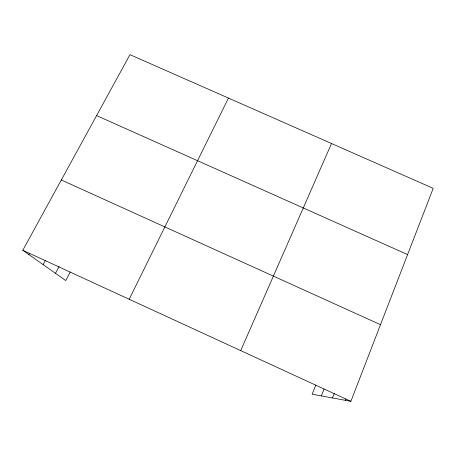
<?xml version="1.0" encoding="UTF-8"?>
<svg xmlns="http://www.w3.org/2000/svg" width="456" height="456" viewBox="0 0 456 456"><rect width="100%" height="100%" fill="white"/><g stroke="black" fill="none" stroke-linecap="round" stroke-linejoin="round"><path stroke-width="0.68" d="M315.814 385.092L312.138 394.223L350.875 401.331L433.2 188.345L129.977 54.669L22.8 250.281L65.732 280.565L70.213 272.01M345.386 400.322L345.893 399.006M332.475 397.957L334.294 393.346M321.332 395.911L324.113 388.934M240.711 350.613L331.523 143.52M129.179 299.261L228.439 98.08M55.489 273.344L59.115 266.498M43.12 264.617L45.412 260.347M28.853 254.551L29.515 253.342M96.598 115.59L407.601 254.579M61.315 179.983L380.503 324.683M22.8 250.281L350.875 401.331"/></g></svg>
